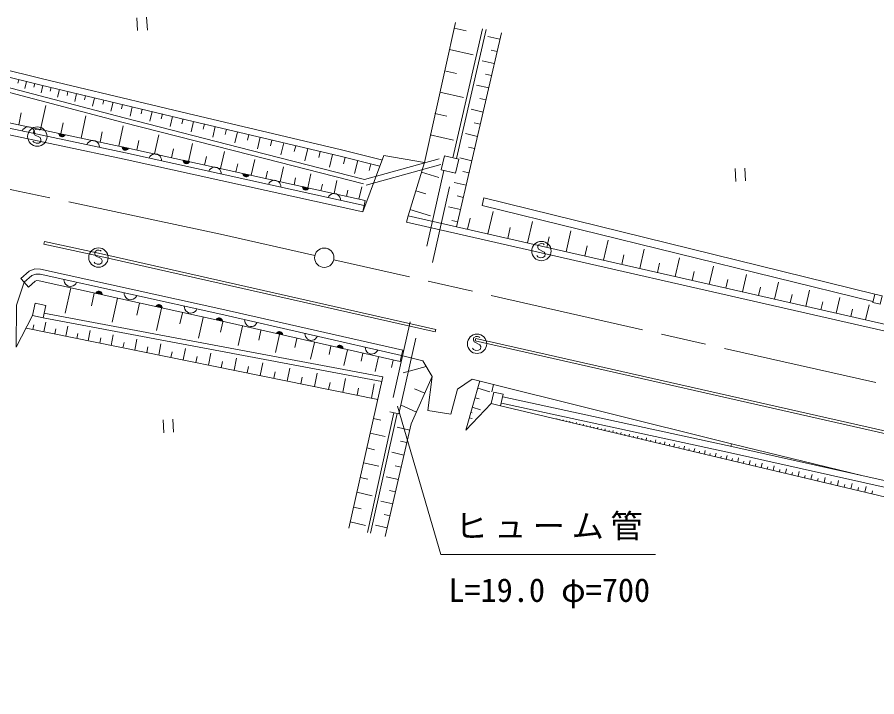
# Model space of a CAD drawing. Units: millimetres, scale not verified. Extents: x 40000 to 680000, y 20000 to 380000.
# Drawn here: x 341067 to 407569, y 277272 to 329880 of the extents above; entities that cross this region are included whole.
import ezdxf
from ezdxf.enums import TextEntityAlignment as Align

# ---------------------------------------------------------------- set-up
doc = ezdxf.new("R2010")
doc.units = ezdxf.units.MM
doc.header["$LTSCALE"] = 1000
for name, pattern in [('CHAIN', [18.5, 12, -1.5, 3.5, -1.5]), ('DASHED', [7.5, 6, -1.5]), ('DASHED_SPACED', [12, 6, -6])]:
    doc.linetypes.add(name, pattern=pattern)
for name, color, linetype, lineweight in [('M-BGD', 7, 'Continuous', 13), ('M-BMK', 2, 'CHAIN', 13), ('M-STR-HTXT', 7, 'Continuous', 13)]:
    doc.layers.add(name, color=color, linetype=linetype, lineweight=lineweight)
doc.styles.add('ＭＳ ゴシック', font='')
doc.styles.get('ＭＳ ゴシック').set_extended_font_data('MS Gothic')

msp = doc.modelspace()

# ---------------------------------------------------------------- linework, layer by layer
at = {"layer": 'M-BGD'}
for p, q in [((351136, 328881), (351081, 329880)), ((350332, 329838), (350387, 328840)), ((372576, 318628), (374972, 329460)), ((374773, 318996), (377056, 328988)), ((374877, 329039), (375794, 328833)), ((378523, 328656), (375059, 313654)), ((375065, 318930), (377349, 328921)), ((329588, 327899), (342913, 324617)), ((329705, 328384), (343031, 325103)), ((378410, 328169), (377481, 328384)), ((374502, 327377), (376337, 326963)), ((378194, 327231), (377729, 327338)), ((377977, 326292), (377046, 326507)), ((374130, 325722), (375042, 325517)), ((377760, 325353), (377295, 325460)), ((337694, 324777), (349260, 321739)), ((337778, 325117), (349348, 322077)), ((341188, 325042), (341124, 324783)), ((341798, 324892), (341665, 324354)), ((342422, 324738), (342356, 324469)), ((342913, 324617), (354150, 321946)), ((343047, 324586), (342914, 324026)), ((343031, 325103), (354265, 322432)), ((377543, 324413), (376611, 324628)), ((343689, 324433), (343622, 324153)), ((344331, 324280), (344190, 323691)), ((344997, 324122), (344927, 323827)), ((345663, 323963), (345515, 323343)), ((373757, 324068), (375582, 323657)), ((346354, 323799), (346280, 323489)), ((347045, 323635), (346890, 322981)), ((347763, 323464), (347685, 323138)), ((348480, 323294), (348317, 322607)), ((377326, 323473), (376860, 323580)), ((342877, 321183), (343273, 323053)), ((349224, 323117), (349143, 322773)), ((349968, 322940), (349797, 322220)), ((350739, 322757), (350653, 322397)), ((351509, 322574), (351332, 321828)), ((377109, 322532), (376176, 322748)), ((349529, 319775), (339517, 321895)), ((341185, 321541), (341383, 322476)), ((346018, 320518), (346382, 322237)), ((349348, 322077), (359169, 319570)), ((352300, 322386), (352212, 322012)), ((353092, 322197), (352908, 321424)), ((353905, 322004), (353813, 321617)), ((354150, 321946), (366043, 319119)), ((354265, 322432), (366162, 319605)), ((373387, 322422), (374294, 322217)), ((349446, 319383), (339438, 321503)), ((341595, 321271), (341515, 321185)), ((341713, 321348), (341595, 321271)), ((341823, 321386), (341713, 321348)), ((341949, 321400), (341823, 321386)), ((342106, 321367), (341949, 321400)), ((342215, 321303), (342106, 321367)), ((342300, 321224), (342215, 321303)), ((342377, 321105), (342300, 321224)), ((342532, 321205), (342358, 321106)), ((342652, 321212), (342532, 321205)), ((342774, 321189), (342652, 321212)), ((344447, 320851), (344629, 321710)), ((348934, 319901), (349268, 321479)), ((349260, 321739), (359082, 319231)), ((354718, 321811), (354528, 321010)), ((355554, 321612), (355458, 321212)), ((356389, 321414), (356192, 320584)), ((357248, 321209), (357149, 320794)), ((376891, 321591), (376425, 321699)), ((349342, 318894), (339340, 321012)), ((341515, 321185), (341451, 321076)), ((342358, 321106), (342338, 320924)), ((342338, 320924), (342406, 320778)), ((342415, 320995), (342377, 321105)), ((342406, 320778), (342838, 320561)), ((342429, 320869), (342415, 320995)), ((342837, 321132), (342774, 321189)), ((342838, 320561), (342907, 320415)), ((344280, 320886), (344770, 320782)), ((344288, 320823), (344280, 320886)), ((344307, 320768), (344288, 320823)), ((344742, 320747), (344292, 320843)), ((344303, 320799), (344714, 320712)), ((344345, 320709), (344307, 320768)), ((344676, 320680), (344324, 320754)), ((344388, 320669), (344345, 320709)), ((344355, 320707), (344629, 320649)), ((344442, 320637), (344388, 320669)), ((344564, 320632), (344407, 320665)), ((344521, 320620), (344442, 320637)), ((344584, 320628), (344521, 320620)), ((344639, 320647), (344584, 320628)), ((344698, 320685), (344639, 320647)), ((344738, 320728), (344698, 320685)), ((344770, 320782), (344738, 320728)), ((347476, 320209), (347643, 320998)), ((351695, 319293), (352022, 320774)), ((358106, 321005), (357902, 320146)), ((358988, 320796), (358886, 320366)), ((359871, 320586), (359659, 319696)), ((373016, 320776), (374830, 320367)), ((376674, 320649), (375740, 320865)), ((342347, 320204), (342283, 320290)), ((342532, 320124), (342347, 320204)), ((342742, 320135), (342532, 320124)), ((342887, 320233), (342742, 320135)), ((342907, 320415), (342887, 320233)), ((346519, 320126), (346455, 320017)), ((346598, 320211), (346519, 320126)), ((346717, 320288), (346598, 320211)), ((346827, 320326), (346717, 320288)), ((346953, 320341), (346827, 320326)), ((347109, 320307), (346953, 320341)), ((347219, 320243), (347109, 320307)), ((347304, 320164), (347219, 320243)), ((347381, 320045), (347304, 320164)), ((347419, 319935), (347381, 320045)), ((347433, 319809), (347419, 319935)), ((350315, 319598), (350478, 320338)), ((354317, 318713), (354625, 320107)), ((360777, 320371), (360671, 319926)), ((361683, 320155), (361464, 319234)), ((362615, 319934), (362505, 319473)), ((349189, 319846), (349679, 319743)), ((349197, 319784), (349189, 319846)), ((349216, 319728), (349197, 319784)), ((349651, 319708), (349201, 319803)), ((349212, 319760), (349623, 319673)), ((349254, 319669), (349216, 319728)), ((349585, 319640), (349233, 319715)), ((349297, 319630), (349254, 319669)), ((349264, 319667), (349538, 319609)), ((349351, 319598), (349297, 319630)), ((349473, 319592), (349316, 319625)), ((349430, 319581), (349351, 319598)), ((349492, 319588), (349430, 319581)), ((367908, 315299), (349446, 319383)), ((349548, 319607), (349492, 319588)), ((367994, 315689), (349529, 319775)), ((349607, 319646), (349548, 319607)), ((349647, 319688), (349607, 319646)), ((349679, 319743), (349647, 319688)), ((351530, 319250), (351411, 319174)), ((351641, 319287), (351530, 319250)), ((351766, 319300), (351641, 319287)), ((351923, 319265), (351766, 319300)), ((352031, 319200), (351923, 319265)), ((353006, 319003), (353160, 319700)), ((356807, 318162), (357097, 319475)), ((359082, 319231), (367848, 316981)), ((359169, 319570), (367935, 317320)), ((363546, 319712), (363320, 318759)), ((364503, 319485), (364390, 319008)), ((365460, 319257), (365226, 318271)), ((366162, 319605), (369254, 318832)), ((376456, 319707), (375989, 319815)), ((367800, 314810), (349342, 318894)), ((351331, 319089), (351266, 318981)), ((351411, 319174), (351331, 319089)), ((352116, 319120), (352031, 319200)), ((352192, 319001), (352116, 319120)), ((352229, 318890), (352192, 319001)), ((352242, 318765), (352229, 318890)), ((353904, 318807), (354392, 318699)), ((353910, 318744), (353904, 318807)), ((353929, 318688), (353910, 318744)), ((354364, 318664), (353915, 318763)), ((353925, 318720), (354336, 318629)), ((353967, 318629), (353929, 318688)), ((354298, 318597), (353946, 318674)), ((354009, 318589), (353967, 318629)), ((353977, 318627), (354250, 318566)), ((354063, 318556), (354009, 318589)), ((354185, 318550), (354029, 318584)), ((354142, 318539), (354063, 318556)), ((354204, 318546), (354142, 318539)), ((354260, 318564), (354204, 318546)), ((354319, 318602), (354260, 318564)), ((354359, 318644), (354319, 318602)), ((354392, 318699), (354359, 318644)), ((355562, 318438), (355707, 319094)), ((359172, 317639), (359445, 318874)), ((366043, 319119), (369133, 318346)), ((366442, 319019), (366319, 318527)), ((367423, 318774), (367173, 317773)), ((376239, 318765), (375303, 318981)), ((355946, 318068), (355881, 317960)), ((356026, 318153), (355946, 318068)), ((356145, 318229), (356026, 318153)), ((356256, 318266), (356145, 318229)), ((356382, 318279), (356256, 318266)), ((356538, 318244), (356382, 318279)), ((356646, 318179), (356538, 318244)), ((356731, 318099), (356646, 318179)), ((356807, 317980), (356731, 318099)), ((356844, 317869), (356807, 317980)), ((357990, 317901), (358126, 318518)), ((360296, 317391), (360424, 317971)), ((361419, 317143), (361676, 318303)), ((368418, 318525), (368292, 318025)), ((372351, 317896), (373698, 317481)), ((376021, 317821), (375553, 317929)), ((396616, 318162), (396671, 317164)), ((397420, 317205), (397364, 318204)), ((356857, 317743), (356844, 317869)), ((358519, 317785), (359007, 317677)), ((358526, 317723), (358519, 317785)), ((358544, 317667), (358526, 317723)), ((358979, 317643), (358530, 317742)), ((358541, 317699), (358951, 317608)), ((358582, 317608), (358544, 317667)), ((358913, 317575), (358562, 317653)), ((358625, 317568), (358582, 317608)), ((358592, 317605), (358865, 317545)), ((358679, 317535), (358625, 317568)), ((358800, 317529), (358644, 317563)), ((358757, 317518), (358679, 317535)), ((358820, 317524), (358757, 317518)), ((358875, 317543), (358820, 317524)), ((358935, 317581), (358875, 317543)), ((358975, 317623), (358935, 317581)), ((359007, 317677), (358975, 317623)), ((360871, 317245), (360761, 317208)), ((360997, 317258), (360871, 317245)), ((361153, 317223), (360997, 317258)), ((361262, 317158), (361153, 317223)), ((362486, 316907), (362607, 317452)), ((363553, 316671), (363794, 317761)), ((365580, 316223), (365806, 317246)), ((360561, 317047), (360496, 316938)), ((360641, 317132), (360561, 317047)), ((360761, 317208), (360641, 317132)), ((361347, 317078), (361262, 317158)), ((361423, 316959), (361347, 317078)), ((361460, 316848), (361423, 316959)), ((361473, 316722), (361460, 316848)), ((363134, 316764), (363623, 316656)), ((363141, 316701), (363134, 316764)), ((363160, 316646), (363141, 316701)), ((363595, 316622), (363145, 316721)), ((363156, 316678), (363566, 316587)), ((363198, 316586), (363160, 316646)), ((363528, 316554), (363177, 316632)), ((363240, 316546), (363198, 316586)), ((363207, 316584), (363481, 316524)), ((363550, 316560), (363490, 316522)), ((363590, 316602), (363550, 316560)), ((363623, 316656), (363590, 316602)), ((364567, 316447), (364680, 316958)), ((367506, 315797), (367718, 316756)), ((375803, 316878), (374866, 317094)), ((363294, 316514), (363240, 316546)), ((363416, 316508), (363259, 316542)), ((363372, 316497), (363294, 316514)), ((363435, 316503), (363372, 316497)), ((363490, 316522), (363435, 316503)), ((365177, 316026), (365112, 315917)), ((365257, 316110), (365177, 316026)), ((365376, 316186), (365257, 316110)), ((365487, 316223), (365376, 316186)), ((365612, 316237), (365487, 316223)), ((365769, 316202), (365612, 316237)), ((365877, 316137), (365769, 316202)), ((365962, 316057), (365877, 316137)), ((366038, 315938), (365962, 316057)), ((366075, 315827), (366038, 315938)), ((366543, 316010), (366649, 316490)), ((371903, 316442), (372692, 316198)), ((375585, 315934), (375117, 316042)), ((377027, 315304), (377170, 315887)), ((377170, 315887), (407404, 308442)), ((366088, 315701), (366075, 315827)), ((367800, 314810), (367994, 315689)), ((377027, 315304), (407260, 307860)), ((371455, 314987), (373034, 314501)), ((375367, 314989), (374429, 315206)), ((377486, 313101), (377881, 314835)), ((371196, 314022), (371307, 314509)), ((371196, 314022), (409022, 305399)), ((371307, 314509), (409134, 305886)), ((375149, 314044), (374680, 314152)), ((375904, 313461), (376101, 314328)), ((380557, 312401), (380939, 314076)), ((379022, 312751), (379213, 313588)), ((383537, 311721), (383906, 313340)), ((382047, 312061), (382232, 312870)), ((386430, 311062), (386786, 312626)), ((343137, 312315), (343179, 312510)), ((347308, 311417), (343137, 312315)), ((347350, 311613), (343179, 312510)), ((381355, 312244), (381335, 312062)), ((381335, 312062), (381404, 311916)), ((381530, 312343), (381355, 312244)), ((381404, 311916), (381836, 311699)), ((381650, 312350), (381530, 312343)), ((381771, 312327), (381650, 312350)), ((381835, 312270), (381771, 312327)), ((384984, 311392), (385162, 312174)), ((389237, 310422), (389581, 311933)), ((347088, 311738), (347068, 311557)), ((347068, 311557), (347136, 311410)), ((347263, 311838), (347088, 311738)), ((347136, 311410), (347569, 311194)), ((347383, 311844), (347263, 311838)), ((373406, 305520), (347308, 311417)), ((373450, 305715), (347350, 311613)), ((347504, 311821), (347383, 311844)), ((347567, 311765), (347504, 311821)), ((381345, 311342), (381280, 311428)), ((381530, 311262), (381345, 311342)), ((381740, 311273), (381530, 311262)), ((381884, 311371), (381740, 311273)), ((381836, 311699), (381904, 311553)), ((381904, 311553), (381884, 311371)), ((387833, 310742), (388005, 311497)), ((391961, 309801), (392293, 311260)), ((347078, 310836), (347013, 310923)), ((347263, 310756), (347078, 310836)), ((347472, 310768), (347263, 310756)), ((347617, 310866), (347472, 310768)), ((347569, 311194), (347637, 311047)), ((347637, 311047), (347617, 310866)), ((390599, 310112), (390765, 310841)), ((394604, 309198), (394925, 310607)), ((341984, 310230), (341350, 309665)), ((342436, 310399), (341984, 310230)), ((342194, 309881), (342498, 309995)), ((342865, 310377), (342436, 310399)), ((342498, 309995), (342845, 309978)), ((342845, 309978), (356809, 306883)), ((356895, 307274), (342865, 310377)), ((393282, 309500), (393443, 310204)), ((397170, 308614), (397480, 309973)), ((341010, 307586), (341616, 309367)), ((341350, 309665), (341616, 309367)), ((341616, 309367), (342194, 309881)), ((341616, 309367), (341948, 308993)), ((341948, 308993), (342457, 309446)), ((342457, 309446), (342577, 309491)), ((342577, 309491), (342777, 309480)), ((342777, 309480), (356698, 306396)), ((344684, 309570), (344697, 309444)), ((344697, 309444), (344734, 309334)), ((344734, 309334), (344810, 309214)), ((345515, 309161), (345595, 309245)), ((345595, 309245), (345660, 309354)), ((395887, 308906), (396042, 309586)), ((399659, 308046), (399959, 309358)), ((345217, 308933), (344776, 306967)), ((344810, 309214), (344895, 309134)), ((344895, 309134), (345003, 309069)), ((345003, 309069), (345159, 309035)), ((345159, 309035), (345285, 309048)), ((345285, 309048), (345396, 309085)), ((345396, 309085), (345515, 309161)), ((347180, 308566), (347220, 308609)), ((347614, 308491), (347203, 308582)), ((347220, 308609), (347279, 308647)), ((347241, 308614), (347593, 308536)), ((347279, 308647), (347335, 308665)), ((347562, 308584), (347289, 308645)), ((347335, 308665), (347398, 308672)), ((347354, 308661), (347510, 308626)), ((347398, 308672), (347476, 308654)), ((347476, 308654), (347530, 308622)), ((347530, 308622), (347572, 308582)), ((347572, 308582), (347610, 308522)), ((398415, 308330), (398564, 308986)), ((402076, 307495), (402364, 308762)), ((347024, 308528), (346803, 307545)), ((347147, 308512), (347180, 308566)), ((347635, 308404), (347147, 308512)), ((347175, 308547), (347624, 308447)), ((347610, 308522), (347629, 308467)), ((347629, 308467), (347635, 308404)), ((348830, 308122), (348418, 306284)), ((349339, 308539), (349352, 308413)), ((349352, 308413), (349389, 308302)), ((349389, 308302), (349465, 308183)), ((349465, 308183), (349549, 308103)), ((349549, 308103), (349658, 308038)), ((349658, 308038), (349814, 308003)), ((349814, 308003), (349940, 308016)), ((349940, 308016), (350050, 308053)), ((350050, 308053), (350170, 308129)), ((350170, 308129), (350250, 308214)), ((350250, 308214), (350315, 308322)), ((400868, 307771), (401012, 308404)), ((404421, 306961), (404699, 308182)), ((350535, 307740), (350329, 306820)), ((351802, 307481), (351834, 307535)), ((352290, 307372), (351802, 307481)), ((351830, 307515), (352279, 307416)), ((351834, 307535), (351874, 307577)), ((352240, 307357), (351855, 305639)), ((352268, 307459), (351858, 307550)), ((351874, 307577), (351934, 307615)), ((351896, 307583), (352248, 307505)), ((351934, 307615), (351989, 307634)), ((352217, 307552), (351944, 307613)), ((351989, 307634), (352052, 307640)), ((352009, 307629), (352165, 307595)), ((352052, 307640), (352130, 307623)), ((352130, 307623), (352185, 307590)), ((352185, 307590), (352227, 307550)), ((352227, 307550), (352265, 307491)), ((352265, 307491), (352283, 307435)), ((352283, 307435), (352290, 307372)), ((353993, 307507), (354006, 307381)), ((354006, 307381), (354043, 307271)), ((354043, 307271), (354119, 307151)), ((354904, 307182), (354969, 307291)), ((370898, 304093), (356895, 307274)), ((403248, 307228), (403387, 307839)), ((405558, 306701), (405693, 307291)), ((406696, 306442), (406965, 307620)), ((343066, 306602), (369267, 301684)), ((343135, 306970), (369349, 302050)), ((353849, 306996), (353656, 306137)), ((354119, 307151), (354204, 307071)), ((354204, 307071), (354312, 307006)), ((354312, 307006), (354469, 306972)), ((354469, 306972), (354594, 306985)), ((354594, 306985), (354705, 307022)), ((354705, 307022), (354824, 307098)), ((354824, 307098), (354904, 307182)), ((355458, 306635), (355098, 305030)), ((356532, 306546), (356592, 306584)), ((356592, 306584), (356647, 306602)), ((356874, 306520), (356601, 306582)), ((356647, 306602), (356710, 306608)), ((356666, 306598), (356822, 306562)), ((356710, 306608), (356788, 306591)), ((356788, 306591), (356842, 306558)), ((356809, 306883), (370810, 303703)), ((342289, 305700), (342365, 306073)), ((343121, 305532), (343272, 306277)), ((344821, 305187), (344977, 305956)), ((356459, 306450), (356491, 306504)), ((356946, 306339), (356459, 306450)), ((356487, 306485), (356935, 306383)), ((356491, 306504), (356532, 306546)), ((356925, 306426), (356515, 306519)), ((356553, 306552), (356904, 306472)), ((356698, 306396), (370699, 303215)), ((356976, 306294), (356796, 305492)), ((356842, 306558), (356884, 306517)), ((356884, 306517), (356922, 306458)), ((356922, 306458), (356940, 306402)), ((356940, 306402), (356946, 306339)), ((358494, 305954), (358158, 304456)), ((358655, 306464), (358667, 306338)), ((358667, 306338), (358703, 306227)), ((358703, 306227), (358779, 306108)), ((358779, 306108), (358863, 306027)), ((358863, 306027), (358971, 305961)), ((358971, 305961), (359127, 305926)), ((359127, 305926), (359253, 305938)), ((359253, 305938), (359364, 305975)), ((359364, 305975), (359483, 306050)), ((359483, 306050), (359564, 306134)), ((359564, 306134), (359630, 306242)), ((341750, 305810), (368956, 300295)), ((343971, 305360), (344049, 305744)), ((345691, 305011), (345771, 305407)), ((346560, 304835), (346721, 305628)), ((348338, 304474), (348504, 305292)), ((359926, 305632), (359758, 304883)), ((361359, 305311), (361045, 303914)), ((361121, 305391), (361154, 305445)), ((361609, 305280), (361121, 305391)), ((361149, 305425), (361598, 305323)), ((361154, 305445), (361194, 305487)), ((361587, 305367), (361178, 305460)), ((361194, 305487), (361254, 305525)), ((361216, 305492), (361567, 305413)), ((361254, 305525), (361309, 305543)), ((361537, 305460), (361264, 305522)), ((361309, 305543), (361372, 305549)), ((361329, 305538), (361485, 305503)), ((361372, 305549), (361450, 305531)), ((361450, 305531), (361505, 305499)), ((361505, 305499), (361547, 305458)), ((361547, 305458), (361584, 305398)), ((361584, 305398), (361602, 305343)), ((361602, 305343), (361609, 305280)), ((363322, 305404), (363334, 305278)), ((363334, 305278), (363370, 305167)), ((373406, 305520), (373450, 305715)), ((347449, 304655), (347532, 305063)), ((349247, 304290), (349332, 304711)), ((350156, 304106), (350326, 304948)), ((352014, 303729), (352190, 304597)), ((362711, 305007), (362554, 304309)), ((363370, 305167), (363446, 305047)), ((363446, 305047), (363530, 304967)), ((363530, 304967), (363638, 304901)), ((363638, 304901), (363794, 304866)), ((364062, 304704), (363770, 303402)), ((363794, 304866), (363920, 304878)), ((363920, 304878), (364031, 304914)), ((364031, 304914), (364151, 304990)), ((364151, 304990), (364231, 305074)), ((364231, 305074), (364297, 305182)), ((376376, 305066), (376356, 304885)), ((376356, 304885), (376424, 304739)), ((376551, 305166), (376376, 305066)), ((376424, 304739), (376857, 304522)), ((376496, 304822), (376540, 305017)), ((475134, 282511), (376496, 304822)), ((475178, 282706), (376540, 305017)), ((376671, 305173), (376551, 305166)), ((376792, 305149), (376671, 305173)), ((376855, 305093), (376792, 305149)), ((351085, 303918), (351173, 304351)), ((352964, 303537), (353055, 303984)), ((353915, 303344), (354096, 304238)), ((365338, 304418), (365192, 303767)), ((365788, 304331), (365821, 304385)), ((366276, 304220), (365788, 304331)), ((365817, 304365), (366265, 304263)), ((365821, 304385), (365861, 304427)), ((366254, 304307), (365845, 304400)), ((365861, 304427), (365921, 304464)), ((365883, 304432), (366234, 304352)), ((365921, 304464), (365977, 304483)), ((366204, 304400), (365931, 304462)), ((365977, 304483), (366039, 304489)), ((365996, 304478), (366152, 304443)), ((366039, 304489), (366117, 304471)), ((366117, 304471), (366172, 304438)), ((366172, 304438), (366214, 304398)), ((366214, 304398), (366251, 304338)), ((366251, 304338), (366270, 304283)), ((366270, 304283), (366276, 304220)), ((366613, 304132), (366342, 302920)), ((367989, 304343), (368001, 304218)), ((368001, 304218), (368037, 304107)), ((368037, 304107), (368113, 303987)), ((368113, 303987), (368197, 303906)), ((368698, 303854), (368818, 303929)), ((368818, 303929), (368898, 304014)), ((368898, 304014), (368964, 304122)), ((370810, 303703), (370898, 304093)), ((376366, 304164), (376301, 304251)), ((376550, 304085), (376366, 304164)), ((376760, 304096), (376550, 304085)), ((376905, 304194), (376760, 304096)), ((376857, 304522), (376925, 304376)), ((376925, 304376), (376905, 304194)), ((354886, 303147), (354979, 303607)), ((355857, 302950), (356044, 303871)), ((357844, 302548), (358036, 303495)), ((367817, 303862), (367681, 303256)), ((368197, 303906), (368305, 303841)), ((368305, 303841), (368461, 303805)), ((368461, 303805), (368587, 303818)), ((368587, 303818), (368698, 303854)), ((369021, 303592), (368768, 302465)), ((370156, 303337), (370030, 302773)), ((370699, 303215), (370810, 303703)), ((370810, 303703), (372443, 303276)), ((372443, 303276), (373178, 302059)), ((356851, 302749), (356947, 303223)), ((358860, 302342), (358959, 302830)), ((359875, 302136), (360073, 303112)), ((361952, 301715), (362156, 302719)), ((372702, 302848), (370917, 302359)), ((360914, 301926), (361015, 302428)), ((363014, 301500), (363118, 302016)), ((364075, 301285), (364285, 302318)), ((369349, 302050), (366722, 290317)), ((373178, 302059), (372841, 299422)), ((365161, 301065), (365269, 301596)), ((366247, 300845), (366462, 301908)), ((368466, 300395), (368688, 301488)), ((375142, 301093), (376274, 301850)), ((376274, 301850), (396336, 296857)), ((377912, 301442), (377799, 300890)), ((367356, 300620), (367467, 301166)), ((372601, 300770), (371812, 301107)), ((374626, 299150), (375142, 301093)), ((376698, 301158), (377631, 300889)), ((377932, 300862), (377727, 299972)), ((378653, 300695), (377932, 300862)), ((378448, 299806), (378653, 300695)), ((376485, 300420), (376803, 300329)), ((377727, 299972), (378448, 299806)), ((378529, 300012), (396471, 296109)), ((378635, 300501), (396579, 296597)), ((370209, 299265), (368160, 289991)), ((371950, 299312), (370773, 299838)), ((372841, 299422), (374626, 299150)), ((376156, 299280), (376263, 299249)), ((376272, 299682), (376907, 299499)), ((352365, 298712), (352420, 297714)), ((353169, 297755), (353114, 298753)), ((370453, 299211), (368404, 289937)), ((368623, 298808), (369210, 298677)), ((376040, 298878), (376254, 298817)), ((382571, 298829), (382577, 298854)), ((382814, 298771), (382826, 298821)), ((383057, 298713), (383065, 298743)), ((383301, 298656), (383315, 298715)), ((383550, 298596), (383559, 298631)), ((383800, 298537), (383816, 298606)), ((371431, 297914), (370471, 298134)), ((384057, 298476), (384067, 298515)), ((384315, 298415), (384333, 298494)), ((384580, 298352), (384590, 298396)), ((384845, 298289), (384866, 298378)), ((385119, 298225), (385130, 298274)), ((385392, 298160), (385415, 298258)), ((385674, 298093), (385687, 298147)), ((385955, 298026), (385981, 298135)), ((386246, 297957), (386260, 298017)), ((386536, 297888), (386565, 298008)), ((368369, 297674), (369543, 297411)), ((386836, 297817), (386851, 297883)), ((387135, 297747), (387166, 297877)), ((387443, 297673), (387460, 297745)), ((387752, 297600), (387786, 297743)), ((388070, 297525), (388088, 297602)), ((388388, 297449), (388424, 297604)), ((388716, 297372), (388735, 297455)), ((389043, 297294), (389083, 297460)), ((389381, 297214), (389402, 297303)), ((389719, 297134), (389761, 297313)), ((371210, 296951), (370730, 297061)), ((390067, 297051), (390090, 297147)), ((390415, 296969), (390461, 297161)), ((390774, 296884), (390798, 296986)), ((391133, 296799), (391181, 297004)), ((391503, 296711), (391529, 296821)), ((391872, 296623), (391924, 296842)), ((392254, 296533), (392281, 296650)), ((392635, 296443), (392690, 296676)), ((396336, 296857), (396274, 296657)), ((396336, 296857), (406517, 294368)), ((368114, 296535), (368704, 296402)), ((370990, 295988), (370045, 296204)), ((393028, 296350), (393057, 296473)), ((393420, 296256), (393479, 296504)), ((393825, 296160), (393857, 296292)), ((394230, 296064), (394293, 296327)), ((394648, 295965), (394681, 296105)), ((395065, 295866), (395131, 296145)), ((395925, 295663), (395995, 295957)), ((396471, 296109), (417773, 291331)), ((396579, 296597), (417881, 291819)), ((367859, 295395), (369039, 295131)), ((395495, 295765), (395530, 295912)), ((396366, 295558), (396403, 295712)), ((396807, 295454), (396880, 295761)), ((397256, 295347), (397294, 295506)), ((397706, 295240), (397782, 295559)), ((398164, 295132), (398204, 295297)), ((398623, 295023), (398701, 295353)), ((370772, 295037), (370299, 295145)), ((399090, 294912), (399131, 295083)), ((399558, 294801), (399639, 295142)), ((400035, 294688), (400076, 294865)), ((400511, 294575), (400595, 294928)), ((400997, 294460), (401041, 294642)), ((401484, 294345), (401570, 294709)), ((367603, 294250), (368196, 294117)), ((370554, 294086), (369624, 294299)), ((401979, 294227), (402024, 294415)), ((402475, 294110), (402564, 294486)), ((402981, 293990), (403027, 294184)), ((403486, 293870), (403578, 294259)), ((404002, 293748), (404049, 293948)), ((404517, 293626), (404612, 294027)), ((405043, 293501), (405092, 293708)), ((405569, 293376), (405667, 293790)), ((406105, 293249), (406155, 293463)), ((406641, 293122), (406742, 293549)), ((367346, 293106), (368533, 292840)), ((370338, 293147), (369873, 293254)), ((407187, 292993), (407240, 293213)), ((367089, 291955), (367685, 291822)), ((370123, 292208), (369208, 292418)), ((369911, 291281), (369453, 291386)), ((366831, 290805), (368025, 290538)), ((369698, 290354), (368798, 290560))]:
    msp.add_line(p, q, dxfattribs=at)
at = {"layer": 'M-BGD', "linetype": 'DASHED_SPACED'}
for p, q in [((367935, 317320), (374095, 319005)), ((368054, 316886), (373979, 318506)), ((374074, 318021), (369907, 299333)), ((370591, 299180), (374757, 317868))]:
    msp.add_line(p, q, dxfattribs=at)
at = {"layer": 'M-BGD', "linetype": 'DASHED'}
for p, q in [((374074, 318021), (374757, 317868)), ((369907, 299333), (370591, 299180))]:
    msp.add_line(p, q, dxfattribs=at)
at = {"layer": 'M-BGD'}
for points in [[(367800, 314810), (369435, 319168), (372576, 318628), (371307, 314509)], [(341010, 307586), (340992, 304336), (342247, 306776)], [(369544, 289679), (371543, 298401), (373178, 302059)], [(376860, 301719), (375763, 297918), (377727, 299972)], [(473996, 266062), (475387, 275334), (473672, 277230), (378448, 299806)]]:
    msp.add_lwpolyline(points, dxfattribs=at)
for points in [[(373879, 318073), (374976, 317818), (375225, 318891), (374128, 319146)], [(407404, 308442), (407981, 308313), (407835, 307662), (407258, 307792)], [(342452, 307739), (342247, 306776), (343066, 306602), (343271, 307565)]]:
    msp.add_lwpolyline(points, close=True, dxfattribs=at)
for centre in [(342624, 320640), (347354, 311272), (381622, 311778), (376642, 304600)]:
    msp.add_circle(centre, 750, dxfattribs=at)
at = {"layer": 'M-BMK'}
for p, q in [((356797, 313080), (338860, 316907)), ((364093, 311427), (356797, 313080)), ((461621, 289333), (365555, 311096))]:
    msp.add_line(p, q, dxfattribs=at)
at = {"layer": 'M-BMK', "linetype": 'Continuous'}
msp.add_circle((364824, 311261), 750, dxfattribs=at)
at = {"layer": 'M-STR-HTXT'}
msp.add_lwpolyline([(370487, 299762), (373849, 288288), (390449, 288288)], dxfattribs=at)

# ---------------------------------------------------------------- texts
at = {"layer": 'M-STR-HTXT', "style": 'ＭＳ ゴシック'}
msp.add_text('L=19.0 φ=700', height=1833, dxfattribs=at).set_placement((382226, 285535), align=Align.MIDDLE_CENTER)
at = {"layer": 'M-STR-HTXT', "insert": (382459, 290396), "char_height": 1833, "attachment_point": 5, "style": 'ＭＳ ゴシック'}
msp.add_mtext('\\T1.2;ヒューム管', dxfattribs=at)

doc.saveas('drawing.dxf')
